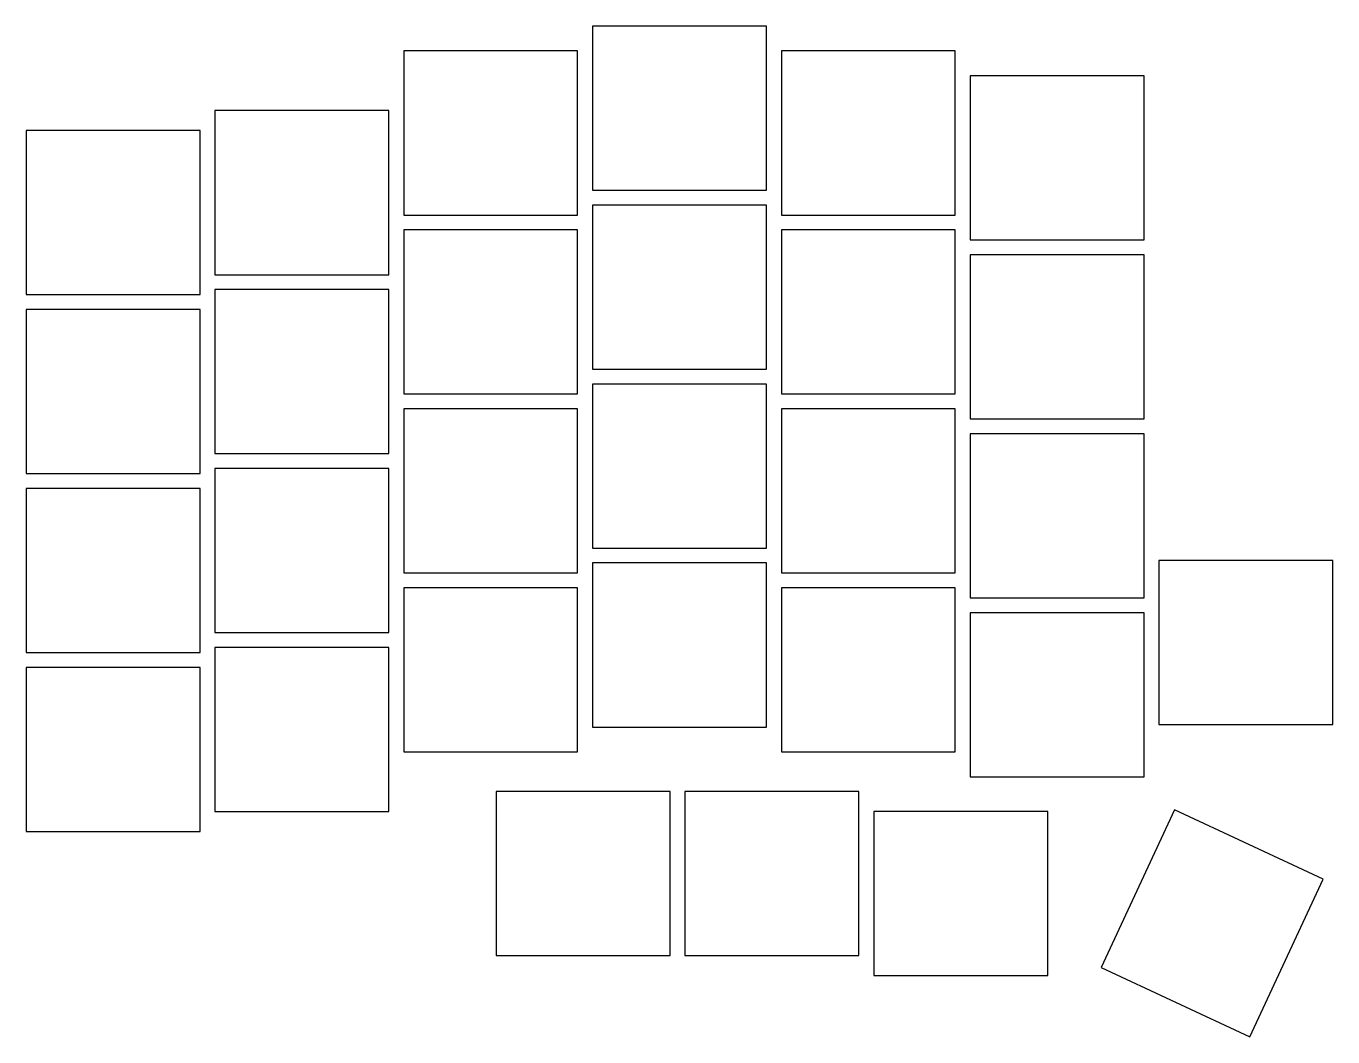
# Model space of a CAD drawing. Header units: millimetres. Extents: x 91 to 223, y -129 to -27.
import ezdxf

# ---------------------------------------------------------------- set-up
doc = ezdxf.new("R2010")
doc.units = ezdxf.units.MM

msp = doc.modelspace()

# ---------------------------------------------------------------- linework, layer by layer
for p, q in [((165.75, -27.25), (148.25, -27.25)), ((148.25, -27.25), (148.25, -43.75)), ((165.75, -43.75), (165.75, -27.25)), ((146.75, -29.75), (129.25, -29.75)), ((129.25, -29.75), (129.25, -46.25)), ((146.75, -46.25), (146.75, -29.75)), ((184.75, -29.75), (167.25, -29.75)), ((167.25, -29.75), (167.25, -46.25)), ((184.75, -46.25), (184.75, -29.75)), ((203.75, -32.25), (186.25, -32.25)), ((186.25, -32.25), (186.25, -48.75)), ((203.75, -48.75), (203.75, -32.25)), ((127.75, -35.75), (110.25, -35.75)), ((110.25, -35.75), (110.25, -52.25)), ((127.75, -52.25), (127.75, -35.75)), ((108.75, -37.75), (91.25, -37.75)), ((91.25, -37.75), (91.25, -54.25)), ((108.75, -54.25), (108.75, -37.75)), ((148.25, -43.75), (165.75, -43.75)), ((165.75, -45.25), (148.25, -45.25)), ((148.25, -45.25), (148.25, -61.75)), ((165.75, -61.75), (165.75, -45.25)), ((129.25, -46.25), (146.75, -46.25)), ((167.25, -46.25), (184.75, -46.25)), ((146.75, -47.75), (129.25, -47.75)), ((129.25, -47.75), (129.25, -64.25)), ((146.75, -64.25), (146.75, -47.75)), ((184.75, -47.75), (167.25, -47.75)), ((167.25, -47.75), (167.25, -64.25)), ((184.75, -64.25), (184.75, -47.75)), ((186.25, -48.75), (203.75, -48.75)), ((203.75, -50.25), (186.25, -50.25)), ((186.25, -50.25), (186.25, -66.75)), ((203.75, -66.75), (203.75, -50.25)), ((110.25, -52.25), (127.75, -52.25)), ((127.75, -53.75), (110.25, -53.75)), ((110.25, -53.75), (110.25, -70.25)), ((127.75, -70.25), (127.75, -53.75)), ((91.25, -54.25), (108.75, -54.25)), ((108.75, -55.75), (91.25, -55.75)), ((91.25, -55.75), (91.25, -72.25)), ((108.75, -72.25), (108.75, -55.75)), ((148.25, -61.75), (165.75, -61.75)), ((129.25, -64.25), (146.75, -64.25)), ((165.75, -63.25), (148.25, -63.25)), ((148.25, -63.25), (148.25, -79.75)), ((165.75, -79.75), (165.75, -63.25)), ((167.25, -64.25), (184.75, -64.25)), ((146.75, -65.75), (129.25, -65.75)), ((129.25, -65.75), (129.25, -82.25)), ((146.75, -82.25), (146.75, -65.75)), ((184.75, -65.75), (167.25, -65.75)), ((167.25, -65.75), (167.25, -82.25)), ((184.75, -82.25), (184.75, -65.75)), ((186.25, -66.75), (203.75, -66.75)), ((203.75, -68.25), (186.25, -68.25)), ((186.25, -68.25), (186.25, -84.75)), ((203.75, -84.75), (203.75, -68.25)), ((110.25, -70.25), (127.75, -70.25)), ((91.25, -72.25), (108.75, -72.25)), ((127.75, -71.75), (110.25, -71.75)), ((110.25, -71.75), (110.25, -88.25)), ((127.75, -88.25), (127.75, -71.75)), ((108.75, -73.75), (91.25, -73.75)), ((91.25, -73.75), (91.25, -90.25)), ((108.75, -90.25), (108.75, -73.75)), ((148.25, -79.75), (165.75, -79.75)), ((165.75, -81.25), (148.25, -81.25)), ((148.25, -81.25), (148.25, -97.75)), ((165.75, -97.75), (165.75, -81.25)), ((222.75, -81), (205.25, -81)), ((205.25, -81), (205.25, -97.5)), ((222.75, -97.5), (222.75, -81)), ((129.25, -82.25), (146.75, -82.25)), ((167.25, -82.25), (184.75, -82.25)), ((146.75, -83.75), (129.25, -83.75)), ((129.25, -83.75), (129.25, -100.25)), ((146.75, -100.25), (146.75, -83.75)), ((184.75, -83.75), (167.25, -83.75)), ((167.25, -83.75), (167.25, -100.25)), ((184.75, -100.25), (184.75, -83.75)), ((186.25, -84.75), (203.75, -84.75)), ((203.75, -86.25), (186.25, -86.25)), ((186.25, -86.25), (186.25, -102.75)), ((203.75, -102.75), (203.75, -86.25)), ((110.25, -88.25), (127.75, -88.25)), ((91.25, -90.25), (108.75, -90.25)), ((127.75, -89.75), (110.25, -89.75)), ((110.25, -89.75), (110.25, -106.25)), ((127.75, -106.25), (127.75, -89.75)), ((108.75, -91.75), (91.25, -91.75)), ((91.25, -91.75), (91.25, -108.25)), ((108.75, -108.25), (108.75, -91.75)), ((148.25, -97.75), (165.75, -97.75)), ((205.25, -97.5), (222.75, -97.5)), ((129.25, -100.25), (146.75, -100.25)), ((167.25, -100.25), (184.75, -100.25)), ((186.25, -102.75), (203.75, -102.75)), ((156.05, -104.25), (138.55, -104.25)), ((138.55, -104.25), (138.55, -120.75)), ((156.05, -120.75), (156.05, -104.25)), ((175.05, -104.25), (157.55, -104.25)), ((157.55, -104.25), (157.55, -120.75)), ((175.05, -120.75), (175.05, -104.25)), ((110.25, -106.25), (127.75, -106.25)), ((194.05, -106.25), (176.55, -106.25)), ((176.55, -106.25), (176.55, -122.75)), ((194.05, -122.75), (194.05, -106.25)), ((206.82, -106.08), (199.43, -121.94)), ((221.77, -113.06), (206.82, -106.08)), ((91.25, -108.25), (108.75, -108.25)), ((214.38, -128.92), (221.77, -113.06)), ((138.55, -120.75), (156.05, -120.75)), ((157.55, -120.75), (175.05, -120.75)), ((199.43, -121.94), (214.38, -128.92)), ((176.55, -122.75), (194.05, -122.75))]:
    msp.add_line(p, q)

doc.saveas('drawing.dxf')
